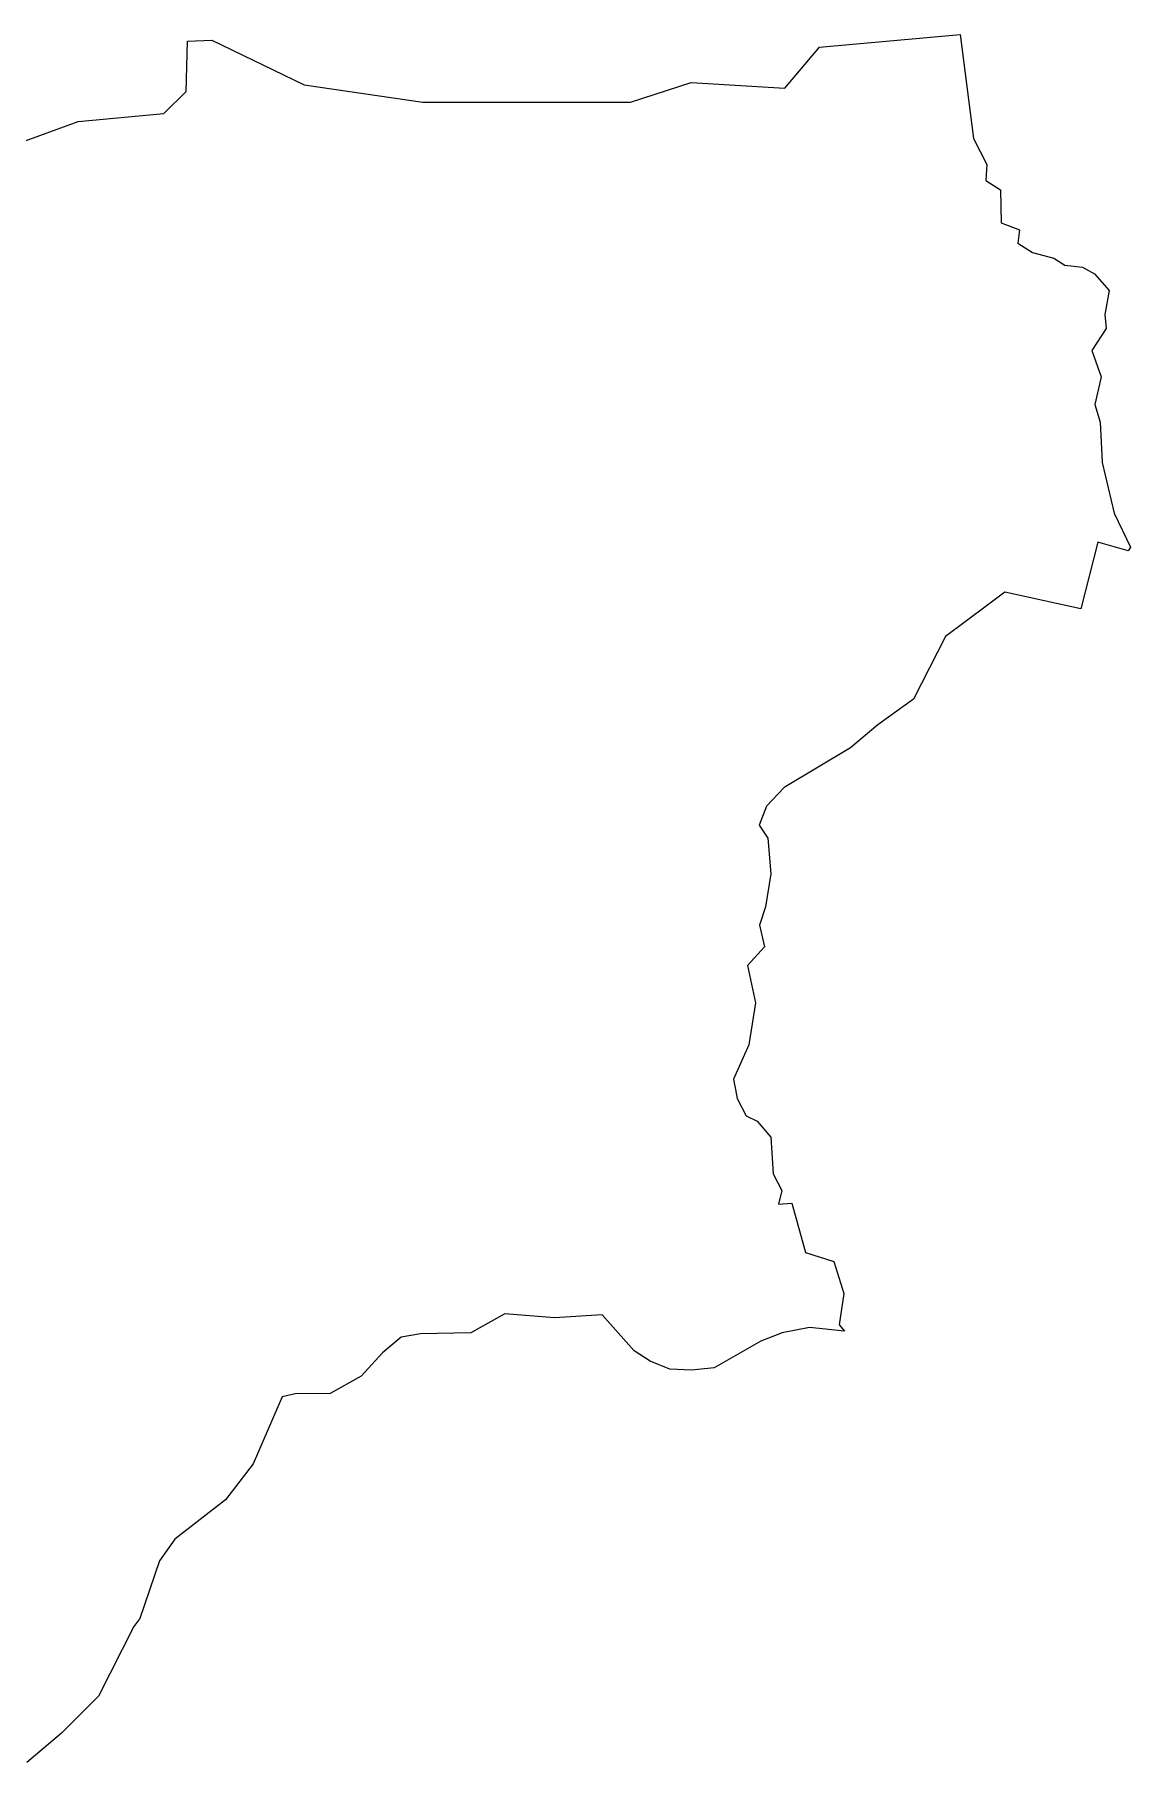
# Model space of a CAD drawing. Header units: metres. Extents: x 325511 to 333768, y 1808927 to 1815015.
# Drawn here: x 330079 to 333768, y 1809197 to 1815015 of the extents above; entities that cross this region are included whole.
import ezdxf

# ---------------------------------------------------------------- set-up
doc = ezdxf.new("R2010")
doc.units = ezdxf.units.M
doc.layers.add('VILLAGE BOUNDRY', color=10, linetype='Continuous')

msp = doc.modelspace()

# ---------------------------------------------------------------- linework, layer by layer
at = {"layer": 'VILLAGE BOUNDRY', "color": 3}
msp.add_lwpolyline([(329967.2, 1814628.3), (330225.1, 1814722.8), (330513.4, 1814749.1), (330589.4, 1814823.4), (330594, 1814992.9), (330675.1, 1814996.6), (330986.2, 1814845.3), (331385.9, 1814787.6), (332085.4, 1814787.3), (332289.4, 1814853.3), (332604.8, 1814834.2), (332721.2, 1814972.2), (333195.4, 1815015.1), (333239.7, 1814664.9), (333285.2, 1814578.1), (333281, 1814523.3), (333330.7, 1814492.5), (333332.6, 1814381.5), (333394.3, 1814358.1), (333389.5, 1814312.6), (333439, 1814281.6), (333510.1, 1814262.1), (333547.1, 1814238.8), (333606.4, 1814231.5), (333647.4, 1814208.9), (333696.9, 1814153.5), (333682.4, 1814072.7), (333687.1, 1814024.9), (333637.8, 1813951.6), (333669.6, 1813863.2), (333648.4, 1813769.1), (333666.4, 1813709.8), (333673, 1813574.7), (333713.7, 1813403.2), (333768.3, 1813288.8), (333760.8, 1813277.3), (333658.3, 1813305.8), (333600.8, 1813081.6), (333345.5, 1813137.1), (333286.7, 1813093.4), (333145.6, 1812988.3), (333038.2, 1812777.7), (332917.5, 1812690.8), (332826.3, 1812613.4), (332602.3, 1812480.3), (332543.2, 1812417.1), (332518.7, 1812353), (332547.4, 1812309.5), (332557.1, 1812189.7), (332539.8, 1812077.8), (332519.2, 1812016.2), (332536.3, 1811943.7), (332479.4, 1811880.6), (332506, 1811755.3), (332483.9, 1811613.7), (332432.1, 1811497.5), (332442.2, 1811445), (332444.5, 1811433.3), (332474.8, 1811374.4), (332511.3, 1811356.4), (332557.4, 1811302.9), (332565.1, 1811179.3), (332594.9, 1811122.5), (332583.2, 1811076.7), (332628.1, 1811080.9), (332674.6, 1810914), (332770.1, 1810884.4), (332803.4, 1810776), (332787.9, 1810670.5), (332805, 1810649.5), (332688.1, 1810662.1), (332595.6, 1810643.3), (332524.1, 1810615.7), (332366.5, 1810525.7), (332290.1, 1810518.1), (332217.5, 1810521.9), (332150.8, 1810548.2), (332097.5, 1810583.6), (331990.1, 1810703.9), (331829.4, 1810694.5), (331662.1, 1810708), (331547.7, 1810644.2), (331377.9, 1810640.1), (331312.7, 1810629.6), (331250.4, 1810576.8), (331178, 1810497.7), (331074, 1810439.2), (330956.4, 1810438.1), (330912.1, 1810428.6), (330814.9, 1810202.9), (330722, 1810081.8), (330550.7, 1809949.5), (330499.1, 1809875.9), (330433.1, 1809681.9), (330412.3, 1809655.5), (330294.3, 1809420.5), (330205.8, 1809332.5), (330169.1, 1809296), (330052.7, 1809197.3)], dxfattribs=at)

doc.saveas('drawing.dxf')
